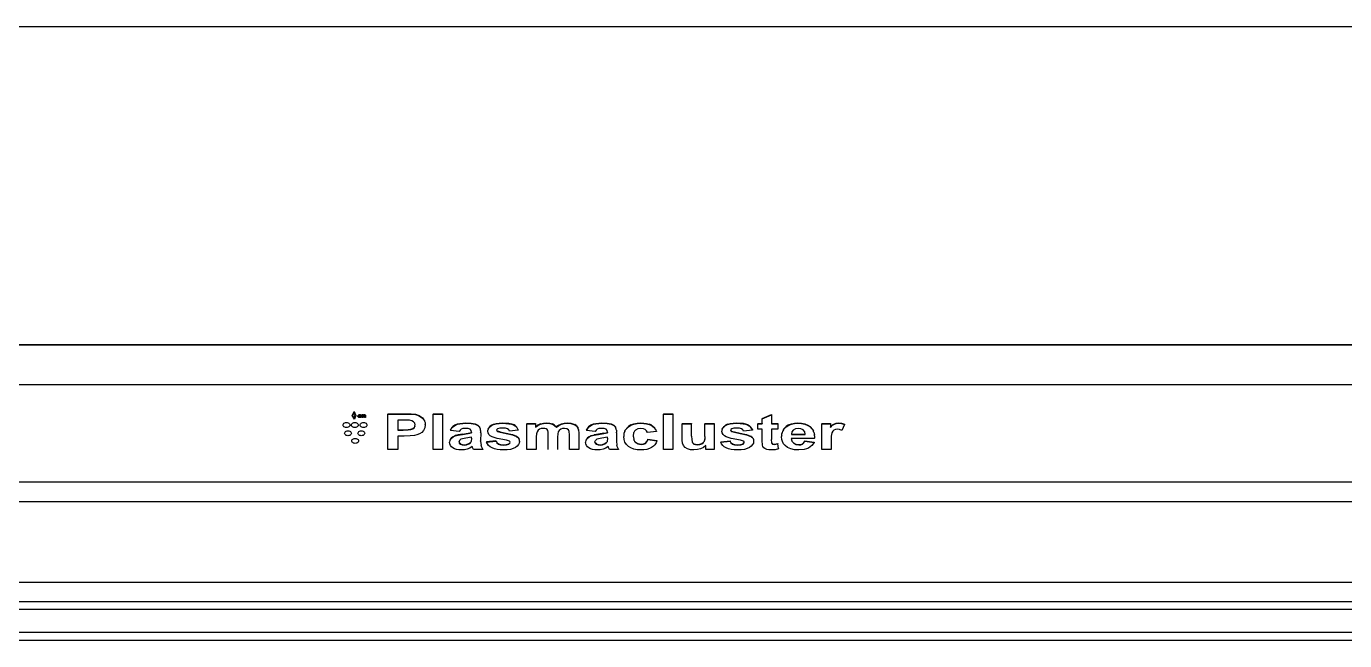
# Model space of a CAD drawing. Header units: inches. Extents: x -86493719 to 430035, y 21644 to 1519532.
# Drawn here: x 57597 to 58218, y 54739 to 55029 of the extents above; entities that cross this region are included whole.
import ezdxf

# ---------------------------------------------------------------- set-up
doc = ezdxf.new("R2010")
doc.units = ezdxf.units.IN
doc.header["$MEASUREMENT"] = 0
doc.layers.add('Edges', color=7, linetype='Continuous')
doc.layers.add('wall', color=8, linetype='Continuous', lineweight=30)

# ---------------------------------------------------------------- blocks, each defined once
blk = doc.blocks.new('1.0HP AIR CONDITION')
at = {"layer": 'Edges'}
for p, q in [((-1478.9, 629.3), (409.01, 629.3)), ((-1478.9, 610.58), (409.01, 610.58)), ((-658.96, 595.96), (-658.14, 597.74)), ((-658.14, 597.74), (-657.37, 595.95)), ((-657.91, 594.27), (-658.14, 597.74)), ((-642.16, 596.76), (-634.73, 596.76)), ((-642.16, 596.76), (-642.16, 596.59)), ((-642.16, 596.59), (-634.73, 596.59)), ((-642.16, 579.96), (-642.16, 596.59)), ((-634.73, 596.76), (-631.25, 596.69)), ((-634.73, 596.59), (-631.25, 596.53)), ((-631.25, 596.69), (-629.23, 596.51)), ((-631.25, 596.53), (-629.23, 596.35)), ((-629.23, 596.51), (-627.42, 595.91)), ((-620.84, 596.76), (-616.44, 596.76)), ((-620.84, 596.76), (-620.84, 596.59)), ((-620.84, 596.59), (-616.44, 596.59)), ((-620.84, 579.96), (-620.84, 596.59)), ((-616.44, 596.76), (-616.44, 596.59)), ((-616.44, 596.59), (-616.44, 579.96)), ((-512.25, 596.76), (-507.86, 596.76)), ((-512.25, 596.76), (-512.25, 596.59)), ((-512.25, 596.59), (-507.86, 596.59)), ((-512.25, 579.96), (-512.25, 596.59)), ((-507.86, 596.76), (-507.86, 596.59)), ((-507.86, 596.59), (-507.86, 579.96)), ((-663.37, 591.43), (-663.33, 591.66)), ((-663.31, 591.13), (-663.37, 591.43)), ((-663.33, 591.66), (-663.31, 591.74)), ((-663.31, 591.74), (-663.15, 592.02)), ((-663.15, 590.85), (-663.31, 591.13)), ((-663.15, 592.02), (-662.9, 592.26)), ((-662.9, 590.61), (-663.15, 590.85)), ((-662.9, 592.26), (-662.56, 592.44)), ((-662.56, 590.43), (-662.9, 590.61)), ((-662.56, 592.44), (-662.18, 592.56)), ((-662.18, 590.31), (-662.56, 590.43)), ((-662.18, 592.56), (-661.76, 592.6)), ((-661.76, 590.27), (-662.18, 590.31)), ((-661.76, 592.6), (-661.35, 592.56)), ((-661.35, 590.31), (-661.76, 590.27)), ((-661.35, 592.56), (-660.96, 592.44)), ((-660.96, 590.43), (-661.35, 590.31)), ((-660.96, 592.44), (-660.63, 592.26)), ((-660.63, 590.61), (-660.96, 590.43)), ((-660.63, 592.26), (-660.37, 592.02)), ((-660.37, 590.85), (-660.63, 590.61)), ((-660.37, 592.02), (-660.21, 591.74)), ((-660.21, 591.13), (-660.37, 590.85)), ((-660.21, 591.74), (-660.2, 591.66)), ((-660.16, 591.43), (-660.21, 591.13)), ((-660.2, 591.66), (-660.16, 591.43)), ((-659.38, 591.43), (-659.34, 591.66)), ((-659.33, 591.13), (-659.38, 591.43)), ((-659.34, 591.66), (-659.33, 591.74)), ((-659.33, 591.74), (-659.17, 592.02)), ((-659.17, 590.85), (-659.33, 591.13)), ((-659.17, 592.02), (-658.91, 592.26)), ((-658.91, 590.61), (-659.17, 590.85)), ((-657.91, 594.27), (-658.96, 595.96)), ((-658.91, 592.26), (-658.58, 592.44)), ((-658.58, 590.43), (-658.91, 590.61)), ((-658.58, 592.44), (-658.19, 592.56)), ((-658.19, 590.31), (-658.58, 590.43)), ((-658.19, 592.56), (-657.78, 592.6)), ((-657.78, 590.27), (-658.19, 590.31)), ((-657.37, 595.95), (-657.91, 594.27)), ((-657.78, 592.6), (-657.36, 592.56)), ((-657.36, 590.31), (-657.78, 590.27)), ((-657.36, 592.56), (-656.98, 592.44)), ((-656.98, 590.43), (-657.36, 590.31)), ((-656.98, 592.44), (-656.65, 592.26)), ((-656.65, 590.61), (-656.98, 590.43)), ((-656.65, 592.26), (-656.39, 592.02)), ((-656.39, 590.85), (-656.65, 590.61)), ((-656.39, 592.02), (-656.23, 591.74)), ((-656.23, 591.13), (-656.39, 590.85)), ((-656.32, 595.67), (-656.29, 595.85)), ((-656.29, 595.46), (-656.32, 595.67)), ((-656.29, 595.85), (-656.21, 596.02)), ((-656.21, 595.28), (-656.29, 595.46)), ((-656.23, 591.74), (-656.22, 591.66)), ((-656.18, 591.43), (-656.23, 591.13)), ((-656.22, 591.66), (-656.18, 591.43)), ((-656.21, 596.02), (-656.08, 596.16)), ((-656.08, 595.13), (-656.21, 595.28)), ((-656.08, 596.16), (-655.9, 596.27)), ((-655.9, 595.03), (-656.08, 595.13)), ((-655.9, 596.27), (-655.7, 596.34)), ((-655.68, 594.97), (-655.9, 595.03)), ((-655.84, 595.83), (-655.87, 595.65)), ((-655.87, 595.65), (-655.84, 595.47)), ((-655.8, 595.9), (-655.84, 595.83)), ((-655.84, 595.47), (-655.8, 595.4)), ((-655.75, 595.96), (-655.8, 595.9)), ((-655.8, 595.4), (-655.75, 595.34)), ((-655.62, 596.04), (-655.75, 595.96)), ((-655.75, 595.34), (-655.62, 595.26)), ((-655.7, 596.34), (-655.46, 596.36)), ((-655.46, 594.95), (-655.68, 594.97)), ((-655.46, 596.07), (-655.62, 596.04)), ((-655.62, 595.26), (-655.46, 595.24)), ((-655.46, 596.36), (-655.28, 596.34)), ((-655.38, 596.06), (-655.46, 596.07)), ((-655.46, 595.24), (-655.38, 595.24)), ((-655.28, 594.96), (-655.46, 594.95)), ((-655.3, 596.04), (-655.38, 596.06)), ((-655.38, 595.24), (-655.3, 595.26)), ((-655.17, 595.96), (-655.3, 596.04)), ((-655.3, 595.26), (-655.17, 595.34)), ((-655.28, 596.34), (-655.12, 596.31)), ((-655.12, 595), (-655.28, 594.96)), ((-655.25, 591.43), (-655.21, 591.66)), ((-655.19, 591.13), (-655.25, 591.43)), ((-655.21, 591.66), (-655.19, 591.74)), ((-655.19, 591.74), (-655.03, 592.02)), ((-655.03, 590.85), (-655.19, 591.13)), ((-655.12, 595.9), (-655.17, 595.96)), ((-655.17, 595.34), (-655.12, 595.4)), ((-655.12, 596.31), (-654.97, 596.25)), ((-655.09, 595.83), (-655.12, 595.9)), ((-655.12, 595.4), (-655.09, 595.47)), ((-654.98, 595.06), (-655.12, 595)), ((-655.06, 595.65), (-655.09, 595.83)), ((-655.09, 595.47), (-655.06, 595.65)), ((-655.03, 592.02), (-654.78, 592.26)), ((-654.78, 590.61), (-655.03, 590.85)), ((-654.85, 595.15), (-654.98, 595.06)), ((-654.97, 596.25), (-654.85, 596.16)), ((-654.85, 596.16), (-654.74, 596.05)), ((-654.74, 595.25), (-654.85, 595.15)), ((-654.78, 592.26), (-654.45, 592.44)), ((-654.45, 590.43), (-654.78, 590.61)), ((-654.74, 596.05), (-654.66, 595.93)), ((-654.67, 595.37), (-654.74, 595.25)), ((-654.62, 595.51), (-654.67, 595.37)), ((-654.66, 595.93), (-654.62, 595.8)), ((-654.62, 595.8), (-654.6, 595.66)), ((-654.6, 595.66), (-654.62, 595.51)), ((-654.45, 592.44), (-654.06, 592.56)), ((-654.06, 590.31), (-654.45, 590.43)), ((-654.26, 594.98), (-654.26, 596.33)), ((-654.26, 596.33), (-653.86, 596.33)), ((-653.82, 594.98), (-654.26, 594.98)), ((-654.06, 592.56), (-653.64, 592.6)), ((-653.64, 590.27), (-654.06, 590.31)), ((-653.86, 596.33), (-653.86, 596.13)), ((-653.86, 596.13), (-653.74, 596.23)), ((-653.79, 595.9), (-653.82, 595.78)), ((-653.82, 595.78), (-653.82, 595.59)), ((-653.82, 595.59), (-653.82, 594.98)), ((-653.74, 595.97), (-653.79, 595.9)), ((-653.74, 596.23), (-653.61, 596.3)), ((-653.67, 596.03), (-653.74, 595.97)), ((-653.57, 596.07), (-653.67, 596.03)), ((-653.64, 592.6), (-653.23, 592.56)), ((-653.23, 590.31), (-653.64, 590.27)), ((-653.61, 596.3), (-653.47, 596.34)), ((-653.46, 596.08), (-653.57, 596.07)), ((-653.47, 596.34), (-653.31, 596.36)), ((-653.38, 596.07), (-653.46, 596.08)), ((-653.31, 596.05), (-653.38, 596.07)), ((-653.31, 596.36), (-653.17, 596.35)), ((-653.26, 596.01), (-653.31, 596.05)), ((-653.22, 595.95), (-653.26, 596.01)), ((-653.23, 592.56), (-652.84, 592.44)), ((-652.84, 590.43), (-653.23, 590.31)), ((-653.2, 595.85), (-653.22, 595.95)), ((-653.19, 595.67), (-653.2, 595.85)), ((-653.19, 594.98), (-653.19, 595.67)), ((-652.75, 594.98), (-653.19, 594.98)), ((-653.17, 596.35), (-653.04, 596.31)), ((-653.04, 596.31), (-652.94, 596.27)), ((-652.94, 596.27), (-652.86, 596.21)), ((-652.86, 596.21), (-652.81, 596.14)), ((-652.84, 592.44), (-652.51, 592.26)), ((-652.51, 590.61), (-652.84, 590.43)), ((-652.81, 596.14), (-652.77, 596.06)), ((-652.77, 596.06), (-652.75, 595.82)), ((-652.75, 595.82), (-652.75, 594.98)), ((-652.51, 592.26), (-652.26, 592.02)), ((-652.26, 590.85), (-652.51, 590.61)), ((-652.26, 592.02), (-652.1, 591.74)), ((-652.1, 591.13), (-652.26, 590.85)), ((-652.1, 591.74), (-652.08, 591.66)), ((-652.04, 591.43), (-652.1, 591.13)), ((-652.08, 591.66), (-652.04, 591.43)), ((-635.3, 593.78), (-637.53, 593.78)), ((-637.53, 593.78), (-637.53, 589.22)), ((-631.97, 593.67), (-635.3, 593.78)), ((-630.94, 593.41), (-631.97, 593.67)), ((-630.11, 592.93), (-630.94, 593.41)), ((-630.52, 589.82), (-629.89, 590.3)), ((-629.55, 592.26), (-630.11, 592.93)), ((-629.68, 590.63), (-629.89, 590.3)), ((-629.89, 590.3), (-629.89, 590.14)), ((-629.68, 590.63), (-629.5, 590.74)), ((-629.39, 591.51), (-629.55, 592.26)), ((-629.52, 590.87), (-629.46, 591.14)), ((-629.52, 590.87), (-629.5, 590.74)), ((-629.46, 591.14), (-629.39, 591.51)), ((-629.23, 596.35), (-627.42, 595.75)), ((-627.42, 595.91), (-625.93, 594.88)), ((-627.42, 595.75), (-625.93, 594.72)), ((-625.93, 594.88), (-625.35, 594.2)), ((-625.93, 594.88), (-625.93, 594.72)), ((-625.93, 594.72), (-625.35, 594.04)), ((-625.35, 594.2), (-625.35, 594.04)), ((-625.35, 594.04), (-624.94, 593.44)), ((-624.94, 593.44), (-624.94, 593.28)), ((-624.94, 593.28), (-624.69, 592.58)), ((-624.6, 591.48), (-624.79, 590.07)), ((-624.69, 592.58), (-624.69, 592.42)), ((-624.69, 592.42), (-624.6, 591.64)), ((-624.61, 591.57), (-624.6, 591.64)), ((-624.61, 591.57), (-624.6, 591.48)), ((-624.6, 591.48), (-624.6, 591.64)), ((-612.64, 589.02), (-611.86, 590.33)), ((-611.86, 590.33), (-611.73, 590.54)), ((-611.86, 590.33), (-611.73, 590.38)), ((-611.09, 591.13), (-611.73, 590.54)), ((-611.73, 590.38), (-611.09, 590.97)), ((-611.73, 590.54), (-611.73, 590.38)), ((-610.33, 591.6), (-611.09, 591.13)), ((-611.09, 590.97), (-610.33, 591.44)), ((-611.09, 591.13), (-611.09, 590.97)), ((-610.33, 591.6), (-609.41, 591.97)), ((-610.33, 591.44), (-609.41, 591.81)), ((-610.33, 591.6), (-610.33, 591.44)), ((-609.41, 591.97), (-608.29, 592.23)), ((-609.41, 591.81), (-608.29, 592.07)), ((-609.41, 591.97), (-609.41, 591.81)), ((-608.29, 592.23), (-605.45, 592.44)), ((-608.29, 592.07), (-605.45, 592.28)), ((-608.29, 592.23), (-608.29, 592.07)), ((-605.45, 592.44), (-602.89, 592.32)), ((-605.45, 592.28), (-602.89, 592.16)), ((-602.89, 592.32), (-601.08, 591.94)), ((-602.89, 592.16), (-601.08, 591.78)), ((-601.08, 591.94), (-601.08, 591.78)), ((-601.08, 591.94), (-599.85, 591.36)), ((-601.08, 591.78), (-599.85, 591.2)), ((-599.85, 591.36), (-599.85, 591.2)), ((-599.85, 591.36), (-599.05, 590.66)), ((-599.85, 591.2), (-599.05, 590.5)), ((-599.05, 590.66), (-599.05, 590.5)), ((-598.93, 590.34), (-599.05, 590.66)), ((-599.05, 590.5), (-598.93, 590.34)), ((-598.61, 589.55), (-598.93, 590.34)), ((-594.12, 590.81), (-594.65, 590.18)), ((-594.65, 590.02), (-594.12, 590.65)), ((-593.37, 591.38), (-594.12, 590.81)), ((-594.12, 590.65), (-593.37, 591.22)), ((-594.12, 590.81), (-594.12, 590.65)), ((-593.37, 591.38), (-592.4, 591.84)), ((-593.37, 591.22), (-592.4, 591.68)), ((-593.37, 591.38), (-593.37, 591.22)), ((-592.4, 591.84), (-591.2, 592.18)), ((-592.4, 591.68), (-591.2, 592.02)), ((-592.4, 591.84), (-592.4, 591.68)), ((-591.2, 592.18), (-589.76, 592.38)), ((-591.2, 592.02), (-589.76, 592.22)), ((-591.2, 592.18), (-591.2, 592.02)), ((-589.76, 592.38), (-588.09, 592.44)), ((-589.76, 592.38), (-589.76, 592.22)), ((-589.76, 592.22), (-588.09, 592.28)), ((-588.09, 592.44), (-585.12, 592.24)), ((-588.09, 592.28), (-585.12, 592.08)), ((-585.12, 592.24), (-583.96, 591.99)), ((-585.12, 592.08), (-583.96, 591.83)), ((-583.96, 591.99), (-583.02, 591.64)), ((-583.96, 591.99), (-583.96, 591.83)), ((-583.96, 591.83), (-583.02, 591.48)), ((-583.02, 591.64), (-583.02, 591.48)), ((-582.26, 591.19), (-583.02, 591.64)), ((-583.02, 591.48), (-582.26, 591.03)), ((-582.26, 591.19), (-582.26, 591.03)), ((-582.26, 591.19), (-581.62, 590.64)), ((-582.26, 591.03), (-581.62, 590.48)), ((-581.62, 590.64), (-581.62, 590.48)), ((-581.45, 590.37), (-581.62, 590.64)), ((-581.62, 590.48), (-581.45, 590.37)), ((-580.74, 589.25), (-581.45, 590.37)), ((-576.66, 592.17), (-572.61, 592.17)), ((-576.66, 592.17), (-576.66, 592.01)), ((-576.66, 592.01), (-572.61, 592.01)), ((-576.66, 579.96), (-576.66, 592.01)), ((-572.61, 592.17), (-572.61, 592.01)), ((-572.61, 592.01), (-572.61, 590.52)), ((-572.61, 590.36), (-571.47, 591.2)), ((-572.61, 590.52), (-572.39, 590.69)), ((-572.61, 590.52), (-572.61, 590.36)), ((-571.47, 591.36), (-572.39, 590.69)), ((-570.23, 591.96), (-571.47, 591.36)), ((-571.47, 591.2), (-570.23, 591.8)), ((-571.47, 591.36), (-571.47, 591.2)), ((-570.23, 591.96), (-568.89, 592.32)), ((-570.23, 591.8), (-568.89, 592.16)), ((-570.23, 591.96), (-570.23, 591.8)), ((-568.89, 592.32), (-567.44, 592.44)), ((-568.89, 592.32), (-568.89, 592.16)), ((-568.89, 592.16), (-567.44, 592.28)), ((-567.44, 592.44), (-565.95, 592.32)), ((-567.44, 592.44), (-567.44, 592.28)), ((-567.44, 592.28), (-565.95, 592.16)), ((-565.95, 592.32), (-564.67, 591.97)), ((-565.95, 592.32), (-565.95, 592.16)), ((-565.95, 592.16), (-564.67, 591.81)), ((-564.67, 591.97), (-564.67, 591.81)), ((-563.6, 591.37), (-564.67, 591.97)), ((-564.67, 591.81), (-563.6, 591.21)), ((-563.6, 591.37), (-563.6, 591.21)), ((-563.6, 591.37), (-562.75, 590.53)), ((-563.6, 591.21), (-562.75, 590.36)), ((-562.75, 590.36), (-561.61, 591.21)), ((-562.75, 590.53), (-562.51, 590.7)), ((-562.75, 590.53), (-562.75, 590.36)), ((-561.61, 591.37), (-562.51, 590.7)), ((-561.61, 591.37), (-560.39, 591.97)), ((-561.61, 591.21), (-560.39, 591.81)), ((-561.61, 591.37), (-561.61, 591.21)), ((-560.39, 591.97), (-559.08, 592.32)), ((-560.39, 591.81), (-559.08, 592.16)), ((-560.39, 591.97), (-560.39, 591.81)), ((-559.08, 592.32), (-557.68, 592.44)), ((-559.08, 592.32), (-559.08, 592.16)), ((-559.08, 592.16), (-557.68, 592.28)), ((-557.68, 592.44), (-555.99, 592.31)), ((-557.68, 592.44), (-557.68, 592.28)), ((-557.68, 592.28), (-555.99, 592.15)), ((-555.99, 592.31), (-554.59, 591.9)), ((-555.99, 592.31), (-555.99, 592.15)), ((-555.99, 592.15), (-554.59, 591.74)), ((-554.59, 591.9), (-554.59, 591.74)), ((-554.59, 591.74), (-553.48, 591.08)), ((-553.48, 591.24), (-554.17, 591.66)), ((-553.48, 591.24), (-553.48, 591.08)), ((-553.48, 591.24), (-552.7, 590.32)), ((-553.48, 591.08), (-552.7, 590.16)), ((-552.7, 590.32), (-552.7, 590.16)), ((-547.65, 590.54), (-548.57, 589.02)), ((-548.57, 589.02), (-547.65, 590.38)), ((-547.01, 591.13), (-547.65, 590.54)), ((-547.65, 590.38), (-547.01, 590.97)), ((-547.65, 590.54), (-547.65, 590.38)), ((-546.25, 591.6), (-547.01, 591.13)), ((-547.01, 590.97), (-546.25, 591.44)), ((-547.01, 591.13), (-547.01, 590.97)), ((-546.25, 591.6), (-545.33, 591.97)), ((-546.25, 591.44), (-545.33, 591.81)), ((-546.25, 591.6), (-546.25, 591.44)), ((-545.33, 591.97), (-544.21, 592.23)), ((-545.33, 591.81), (-544.21, 592.07)), ((-545.33, 591.97), (-545.33, 591.81)), ((-544.21, 592.23), (-541.38, 592.44)), ((-544.21, 592.07), (-541.38, 592.28)), ((-544.21, 592.23), (-544.21, 592.07)), ((-541.38, 592.44), (-538.81, 592.32)), ((-541.38, 592.28), (-538.81, 592.16)), ((-538.81, 592.32), (-537, 591.94)), ((-538.81, 592.16), (-537, 591.78)), ((-537, 591.94), (-537, 591.78)), ((-537, 591.94), (-535.78, 591.36)), ((-537, 591.78), (-535.78, 591.2)), ((-535.78, 591.36), (-535.78, 591.2)), ((-535.78, 591.36), (-534.98, 590.66)), ((-535.78, 591.2), (-534.98, 590.5)), ((-534.98, 590.66), (-534.98, 590.5)), ((-534.88, 590.43), (-534.98, 590.66)), ((-534.98, 590.5), (-534.88, 590.43)), ((-534.54, 589.55), (-534.88, 590.43)), ((-528.86, 590.78), (-529.81, 589.87)), ((-529.81, 589.71), (-528.86, 590.62)), ((-527.67, 591.51), (-528.86, 590.78)), ((-528.86, 590.62), (-527.67, 591.35)), ((-528.86, 590.78), (-528.86, 590.62)), ((-527.67, 591.51), (-526.3, 592.03)), ((-527.67, 591.35), (-526.3, 591.87)), ((-527.67, 591.51), (-527.67, 591.35)), ((-526.3, 592.03), (-524.73, 592.34)), ((-526.3, 591.87), (-524.73, 592.18)), ((-526.3, 592.03), (-526.3, 591.87)), ((-524.73, 592.34), (-522.98, 592.44)), ((-524.73, 592.34), (-524.73, 592.18)), ((-524.73, 592.18), (-522.98, 592.28)), ((-522.98, 592.44), (-521.54, 592.38)), ((-522.98, 592.44), (-522.98, 592.28)), ((-522.98, 592.28), (-521.54, 592.22)), ((-521.54, 592.38), (-520.26, 592.21)), ((-521.54, 592.38), (-521.54, 592.22)), ((-521.54, 592.22), (-520.26, 592.05)), ((-520.26, 592.21), (-519.13, 591.91)), ((-520.26, 592.21), (-520.26, 592.05)), ((-520.26, 592.05), (-519.13, 591.75)), ((-519.13, 591.91), (-519.13, 591.75)), ((-518.16, 591.5), (-519.13, 591.91)), ((-519.13, 591.75), (-518.16, 591.34)), ((-518.16, 591.5), (-518.16, 591.34)), ((-518.16, 591.5), (-517.32, 590.96)), ((-518.16, 591.34), (-517.32, 590.8)), ((-517.32, 590.96), (-517.32, 590.8)), ((-517.32, 590.96), (-516.62, 590.3)), ((-517.32, 590.8), (-516.62, 590.14)), ((-516.62, 590.3), (-516.62, 590.14)), ((-503.45, 592.17), (-499.06, 592.17)), ((-503.45, 592.17), (-503.45, 592.01)), ((-503.45, 592.01), (-499.06, 592.01)), ((-503.45, 584.38), (-503.45, 592.01)), ((-499.06, 592.17), (-499.06, 592.01)), ((-499.06, 586.47), (-499.06, 592.01)), ((-492.75, 592.17), (-488.35, 592.17)), ((-492.75, 592.17), (-492.75, 592.01)), ((-492.75, 592.01), (-488.35, 592.01)), ((-492.75, 586.93), (-492.75, 592.01)), ((-488.35, 592.17), (-488.35, 592.01)), ((-488.35, 592.01), (-488.35, 579.96)), ((-483.81, 590.78), (-484.32, 590.18)), ((-484.32, 590.02), (-483.78, 590.65)), ((-483.81, 590.78), (-483.56, 590.98)), ((-483.81, 590.78), (-483.78, 590.65)), ((-483.78, 590.65), (-483.04, 591.22)), ((-483.56, 590.98), (-483.04, 591.38)), ((-482.07, 591.84), (-483.04, 591.38)), ((-483.04, 591.22), (-482.07, 591.68)), ((-483.04, 591.38), (-483.04, 591.22)), ((-482.07, 591.84), (-480.87, 592.18)), ((-482.07, 591.68), (-480.87, 592.02)), ((-482.07, 591.84), (-482.07, 591.68)), ((-480.87, 592.18), (-479.43, 592.38)), ((-480.87, 592.02), (-479.43, 592.22)), ((-480.87, 592.18), (-480.87, 592.02)), ((-479.43, 592.38), (-477.75, 592.44)), ((-479.43, 592.38), (-479.43, 592.22)), ((-479.43, 592.22), (-477.75, 592.28)), ((-477.75, 592.44), (-474.78, 592.24)), ((-477.75, 592.28), (-474.78, 592.08)), ((-474.78, 592.24), (-473.63, 591.99)), ((-474.78, 592.08), (-473.63, 591.83)), ((-473.63, 591.99), (-472.69, 591.64)), ((-473.63, 591.99), (-473.63, 591.83)), ((-473.63, 591.83), (-472.69, 591.48)), ((-472.69, 591.64), (-472.69, 591.48)), ((-472.69, 591.64), (-471.93, 591.19)), ((-472.69, 591.48), (-471.93, 591.03)), ((-471.93, 591.19), (-471.93, 591.03)), ((-471.47, 590.79), (-471.93, 591.19)), ((-471.93, 591.03), (-471.29, 590.48)), ((-471.47, 590.79), (-471.29, 590.64)), ((-471.29, 590.64), (-471.29, 590.48)), ((-470.41, 589.25), (-471.29, 590.64)), ((-471.29, 590.48), (-470.41, 589.25)), ((-467.81, 592.17), (-465.8, 592.17)), ((-467.81, 592.17), (-467.81, 592.01)), ((-467.81, 592.01), (-465.8, 592.01)), ((-467.81, 589.47), (-467.81, 592.01)), ((-465.8, 594.56), (-461.39, 596.43)), ((-465.8, 594.4), (-461.39, 596.27)), ((-465.8, 594.56), (-465.8, 594.4)), ((-465.8, 592.17), (-465.8, 594.4)), ((-465.8, 592.17), (-465.8, 592.01)), ((-461.39, 596.43), (-461.39, 596.27)), ((-461.39, 596.27), (-461.39, 592.17)), ((-461.39, 592.17), (-458.39, 592.17)), ((-461.39, 592.17), (-461.39, 592.01)), ((-461.39, 592.01), (-458.39, 592.01)), ((-458.39, 592.17), (-458.39, 592.01)), ((-458.39, 592.01), (-458.39, 589.47)), ((-454.46, 590.75), (-455.41, 589.82)), ((-455.41, 589.66), (-454.46, 590.59)), ((-453.33, 591.48), (-454.46, 590.75)), ((-454.46, 590.59), (-453.31, 591.33)), ((-454.46, 590.75), (-454.46, 590.59)), ((-453.33, 591.48), (-452.02, 592.02)), ((-453.33, 591.48), (-453.31, 591.33)), ((-453.31, 591.33), (-452.02, 591.86)), ((-452.02, 592.02), (-450.58, 592.34)), ((-452.02, 591.86), (-450.58, 592.18)), ((-452.02, 592.02), (-452.02, 591.86)), ((-450.58, 592.34), (-449.01, 592.44)), ((-450.58, 592.34), (-450.58, 592.18)), ((-450.58, 592.18), (-449.01, 592.28)), ((-449.01, 592.44), (-447.25, 592.33)), ((-449.01, 592.44), (-449.01, 592.28)), ((-449.01, 592.28), (-447.25, 592.17)), ((-447.25, 592.33), (-445.69, 592)), ((-447.25, 592.33), (-447.25, 592.17)), ((-447.25, 592.17), (-445.69, 591.84)), ((-445.69, 592), (-445.69, 591.84)), ((-445.69, 592), (-444.33, 591.44)), ((-445.69, 591.84), (-444.33, 591.28)), ((-444.33, 591.44), (-444.33, 591.28)), ((-444.33, 591.44), (-443.16, 590.67)), ((-444.33, 591.28), (-443.16, 590.51)), ((-443.16, 590.67), (-443.16, 590.51)), ((-442.23, 589.66), (-443.16, 590.67)), ((-443.16, 590.51), (-442.23, 589.5)), ((-437.72, 592.17), (-433.64, 592.17)), ((-437.72, 592.17), (-437.72, 592.01)), ((-437.72, 592.01), (-433.64, 592.01)), ((-437.72, 579.96), (-437.72, 592.01)), ((-433.64, 592.17), (-433.64, 592.01)), ((-433.64, 592.01), (-433.54, 590.56)), ((-433.64, 590.3), (-432.65, 591.3)), ((-433.64, 590.46), (-433.54, 590.56)), ((-433.64, 590.46), (-433.64, 590.3)), ((-432.65, 591.46), (-433.54, 590.56)), ((-432.65, 591.46), (-431.76, 592.06)), ((-432.65, 591.3), (-431.76, 591.9)), ((-432.65, 591.46), (-432.65, 591.3)), ((-431.76, 592.06), (-430.86, 592.35)), ((-431.76, 591.9), (-430.86, 592.19)), ((-431.76, 592.06), (-431.76, 591.9)), ((-430.86, 592.35), (-429.86, 592.44)), ((-430.86, 592.35), (-430.86, 592.19)), ((-430.86, 592.19), (-429.86, 592.28)), ((-429.86, 592.44), (-428.38, 592.29)), ((-429.86, 592.44), (-429.86, 592.28)), ((-429.86, 592.28), (-428.38, 592.13)), ((-428.38, 592.29), (-426.97, 591.84)), ((-428.38, 592.29), (-428.38, 592.13)), ((-428.38, 592.13), (-426.97, 591.68)), ((-426.97, 591.68), (-428.33, 588.9)), ((-426.97, 591.84), (-426.97, 591.68)), ((-662.61, 587.57), (-662.56, 587.87)), ((-662.56, 587.27), (-662.61, 587.57)), ((-662.56, 587.87), (-662.4, 588.15)), ((-662.4, 586.99), (-662.56, 587.27)), ((-662.4, 588.15), (-662.15, 588.39)), ((-662.15, 586.74), (-662.4, 586.99)), ((-662.15, 588.39), (-661.81, 588.57)), ((-661.81, 586.56), (-662.15, 586.74)), ((-661.81, 588.57), (-661.43, 588.69)), ((-661.43, 586.44), (-661.81, 586.56)), ((-661.43, 588.69), (-661.01, 588.73)), ((-661.01, 586.4), (-661.43, 586.44)), ((-661.01, 588.73), (-660.6, 588.69)), ((-660.6, 586.44), (-661.01, 586.4)), ((-660.6, 588.69), (-660.21, 588.57)), ((-660.21, 586.56), (-660.6, 586.44)), ((-660.21, 588.57), (-659.88, 588.39)), ((-659.88, 586.74), (-660.21, 586.56)), ((-659.88, 588.39), (-659.62, 588.15)), ((-659.62, 586.99), (-659.88, 586.74)), ((-659.62, 588.15), (-659.46, 587.87)), ((-659.46, 587.27), (-659.62, 586.99)), ((-659.46, 587.87), (-659.41, 587.57)), ((-659.41, 587.57), (-659.46, 587.27)), ((-659.21, 583.96), (-659.16, 584.26)), ((-659.16, 584.26), (-659, 584.54)), ((-659, 584.54), (-658.74, 584.78)), ((-658.74, 584.78), (-658.41, 584.97)), ((-658.41, 584.97), (-658.02, 585.08)), ((-658.02, 585.08), (-657.61, 585.12)), ((-657.61, 585.12), (-657.2, 585.08)), ((-657.2, 585.08), (-656.81, 584.97)), ((-656.81, 584.97), (-656.48, 584.78)), ((-656.48, 584.78), (-656.22, 584.54)), ((-656.32, 587.57), (-656.27, 587.87)), ((-656.27, 587.27), (-656.32, 587.57)), ((-656.27, 587.87), (-656.11, 588.15)), ((-656.11, 586.99), (-656.27, 587.27)), ((-656.22, 584.54), (-656.06, 584.26)), ((-656.11, 588.15), (-655.85, 588.39)), ((-655.85, 586.74), (-656.11, 586.99)), ((-656.06, 584.26), (-656.01, 583.96)), ((-655.85, 588.39), (-655.52, 588.57)), ((-655.52, 586.56), (-655.85, 586.74)), ((-655.52, 588.57), (-655.14, 588.69)), ((-655.14, 586.44), (-655.52, 586.56)), ((-655.14, 588.69), (-654.72, 588.73)), ((-654.72, 586.4), (-655.14, 586.44)), ((-654.72, 588.73), (-654.31, 588.69)), ((-654.31, 586.44), (-654.72, 586.4)), ((-654.31, 588.69), (-653.92, 588.57)), ((-653.92, 586.56), (-654.31, 586.44)), ((-653.92, 588.57), (-653.59, 588.39)), ((-653.59, 586.74), (-653.92, 586.56)), ((-653.59, 588.39), (-653.33, 588.15)), ((-653.33, 586.99), (-653.59, 586.74)), ((-653.33, 588.15), (-653.17, 587.87)), ((-653.17, 587.27), (-653.33, 586.99)), ((-653.17, 587.87), (-653.12, 587.57)), ((-653.12, 587.57), (-653.17, 587.27)), ((-637.53, 589.22), (-635, 589.22)), ((-637.53, 589.22), (-637.53, 589.06)), ((-637.53, 589.06), (-635, 589.06)), ((-634.51, 586.23), (-637.53, 586.23)), ((-637.53, 586.23), (-637.53, 579.96)), ((-635, 589.22), (-632.72, 589.29)), ((-635, 589.06), (-632.72, 589.13)), ((-631.74, 586.29), (-634.51, 586.23)), ((-632.72, 589.29), (-631.34, 589.48)), ((-632.72, 589.13), (-631.34, 589.32)), ((-632.72, 589.29), (-632.72, 589.13)), ((-629.71, 586.47), (-631.74, 586.29)), ((-631.34, 589.48), (-630.52, 589.82)), ((-631.34, 589.32), (-630.52, 589.66)), ((-631.34, 589.48), (-631.34, 589.32)), ((-630.52, 589.66), (-629.89, 590.14)), ((-630.52, 589.82), (-630.52, 589.66)), ((-628.51, 586.77), (-629.71, 586.47)), ((-627.32, 587.26), (-628.51, 586.77)), ((-626.24, 587.97), (-627.32, 587.26)), ((-625.37, 588.9), (-626.24, 587.97)), ((-624.79, 590.07), (-625.37, 588.9)), ((-612.93, 584.38), (-613.1, 583.41)), ((-612.52, 585.07), (-612.93, 584.38)), ((-612.64, 589.02), (-612.64, 588.86)), ((-608.66, 588.33), (-612.64, 588.86)), ((-612.52, 585.07), (-612.43, 585.23)), ((-612.52, 585.07), (-612.43, 585.07)), ((-611.62, 585.94), (-612.43, 585.23)), ((-612.43, 585.07), (-611.62, 585.78)), ((-612.43, 585.23), (-612.43, 585.07)), ((-611.62, 585.94), (-610.54, 586.46)), ((-611.62, 585.78), (-610.54, 586.3)), ((-611.62, 585.94), (-611.62, 585.78)), ((-609.06, 586.86), (-610.54, 586.46)), ((-610.54, 586.3), (-609.06, 586.7)), ((-610.54, 586.46), (-610.54, 586.3)), ((-607.05, 587.2), (-609.06, 586.86)), ((-609.06, 586.7), (-607.05, 587.04)), ((-609.06, 586.86), (-609.06, 586.7)), ((-608.49, 584.2), (-608.68, 583.65)), ((-608.19, 589.05), (-608.66, 588.33)), ((-607.85, 584.7), (-608.49, 584.2)), ((-607.6, 589.51), (-608.19, 589.05)), ((-606.97, 584.98), (-607.85, 584.7)), ((-606.81, 589.76), (-607.6, 589.51)), ((-607.05, 587.2), (-604.44, 587.61)), ((-607.05, 587.04), (-604.44, 587.45)), ((-605.45, 585.26), (-606.97, 584.98)), ((-605.77, 589.84), (-606.81, 589.76)), ((-604.31, 589.75), (-605.77, 589.84)), ((-602.78, 585.75), (-605.45, 585.26)), ((-604.44, 587.61), (-602.78, 587.98)), ((-604.44, 587.45), (-602.78, 587.82)), ((-603.41, 589.45), (-604.31, 589.75)), ((-602.94, 588.93), (-603.41, 589.45)), ((-602.78, 585.27), (-602.95, 583.72)), ((-602.78, 588.14), (-602.94, 588.93)), ((-602.78, 587.98), (-602.78, 588.14)), ((-602.78, 587.98), (-602.78, 587.82)), ((-602.78, 585.27), (-602.78, 585.75)), ((-598.61, 589.39), (-598.61, 589.55)), ((-598.55, 588.85), (-598.61, 589.39)), ((-598.55, 588.85), (-598.49, 588.06)), ((-598.47, 587.78), (-598.51, 583.92)), ((-598.47, 587.78), (-598.49, 588.06)), ((-591.28, 584.05), (-595.68, 583.56)), ((-595.07, 588.74), (-595.05, 588.91)), ((-595.07, 588.58), (-595.07, 588.74)), ((-594.95, 587.76), (-595.07, 588.58)), ((-595.05, 588.91), (-594.97, 589.34)), ((-594.97, 589.5), (-594.65, 590.02)), ((-594.97, 589.5), (-594.97, 589.34)), ((-594.58, 587.04), (-594.95, 587.76)), ((-594.65, 590.18), (-594.65, 590.02)), ((-593.97, 586.41), (-594.58, 587.04)), ((-593.1, 585.87), (-593.97, 586.41)), ((-590.71, 585.13), (-593.1, 585.87)), ((-591.28, 584.05), (-591.28, 583.89)), ((-591.07, 583.66), (-591.28, 584.05)), ((-590.97, 589.07), (-590.99, 588.99)), ((-590.99, 588.99), (-590.91, 588.92)), ((-590.87, 589.35), (-590.97, 589.07)), ((-590.91, 588.92), (-590.97, 589.07)), ((-590.91, 588.92), (-590.88, 588.84)), ((-590.88, 588.84), (-590.88, 588.68)), ((-590.56, 588.57), (-590.88, 588.84)), ((-590.88, 588.68), (-590.56, 588.41)), ((-590.49, 589.64), (-590.87, 589.35)), ((-586.37, 584.32), (-590.71, 585.13)), ((-590.56, 588.57), (-590.56, 588.41)), ((-589.23, 588.19), (-590.56, 588.57)), ((-590.56, 588.41), (-589.23, 588.03)), ((-589.5, 589.9), (-590.49, 589.64)), ((-588.01, 589.99), (-589.5, 589.9)), ((-589.23, 588.19), (-586.45, 587.68)), ((-589.23, 588.03), (-586.45, 587.52)), ((-586.79, 589.9), (-588.01, 589.99)), ((-585.89, 589.62), (-586.79, 589.9)), ((-586.45, 587.68), (-583.47, 587.03)), ((-586.45, 587.52), (-583.47, 586.87)), ((-584.9, 583.9), (-586.37, 584.32)), ((-585.27, 589.16), (-585.89, 589.62)), ((-584.88, 588.54), (-585.27, 589.16)), ((-580.74, 589.09), (-584.88, 588.54)), ((-583.47, 587.03), (-581.55, 586.26)), ((-583.47, 586.87), (-581.55, 586.1)), ((-581.55, 586.26), (-580.95, 585.79)), ((-581.55, 586.26), (-581.55, 586.1)), ((-581.55, 586.1), (-580.95, 585.63)), ((-580.95, 585.79), (-580.95, 585.63)), ((-580.77, 585.55), (-580.95, 585.63)), ((-580.77, 585.55), (-580.52, 585.24)), ((-580.74, 589.25), (-580.74, 589.09)), ((-580.52, 585.24), (-580.52, 585.08)), ((-580.44, 585.05), (-580.52, 585.08)), ((-580.26, 584.61), (-580.44, 585.05)), ((-580.26, 584.61), (-580.26, 584.44)), ((-580.22, 584.23), (-580.26, 584.44)), ((-580.18, 583.89), (-580.22, 584.23)), ((-572.18, 587.3), (-572.27, 585.81)), ((-572.27, 585.81), (-572.27, 579.96)), ((-571.91, 588.3), (-572.18, 587.3)), ((-571.45, 588.96), (-571.91, 588.3)), ((-570.75, 589.45), (-571.45, 588.96)), ((-569.89, 589.74), (-570.75, 589.45)), ((-568.92, 589.84), (-569.89, 589.74)), ((-568.17, 589.78), (-568.92, 589.84)), ((-567.58, 589.59), (-568.17, 589.78)), ((-567.16, 589.28), (-567.58, 589.59)), ((-566.86, 588.83), (-567.16, 589.28)), ((-566.68, 588.01), (-566.86, 588.83)), ((-566.62, 586.56), (-566.68, 588.01)), ((-566.62, 579.96), (-566.62, 586.56)), ((-562.14, 587.22), (-562.23, 585.75)), ((-562.23, 585.75), (-562.23, 579.96)), ((-561.87, 588.24), (-562.14, 587.22)), ((-561.4, 588.93), (-561.87, 588.24)), ((-560.7, 589.43), (-561.4, 588.93)), ((-559.86, 589.74), (-560.7, 589.43)), ((-558.96, 589.84), (-559.86, 589.74)), ((-557.86, 589.67), (-558.96, 589.84)), ((-557.09, 589.16), (-557.86, 589.67)), ((-556.75, 588.32), (-557.09, 589.16)), ((-556.63, 586.85), (-556.75, 588.32)), ((-556.63, 579.96), (-556.63, 586.85)), ((-552.36, 589.31), (-552.7, 590.16)), ((-552.36, 589.31), (-552.36, 589.15)), ((-552.33, 588.98), (-552.36, 589.15)), ((-552.33, 588.98), (-552.24, 587.82)), ((-552.24, 587.82), (-552.24, 579.96)), ((-548.85, 584.38), (-549.02, 583.41)), ((-548.48, 585.01), (-548.85, 584.38)), ((-548.57, 589.02), (-548.57, 588.86)), ((-544.58, 588.33), (-548.57, 588.86)), ((-548.48, 585.01), (-548.35, 585.07)), ((-547.54, 585.94), (-548.35, 585.23)), ((-548.35, 585.07), (-547.54, 585.78)), ((-548.35, 585.23), (-548.35, 585.07)), ((-547.54, 585.94), (-546.47, 586.46)), ((-547.54, 585.78), (-546.47, 586.3)), ((-547.54, 585.94), (-547.54, 585.78)), ((-546.47, 586.46), (-544.99, 586.86)), ((-546.47, 586.3), (-544.99, 586.7)), ((-546.47, 586.46), (-546.47, 586.3)), ((-542.97, 587.2), (-544.99, 586.86)), ((-544.99, 586.7), (-542.97, 587.04)), ((-544.99, 586.86), (-544.99, 586.7)), ((-544.63, 583.58), (-544.41, 584.2)), ((-544.11, 589.05), (-544.58, 588.33)), ((-543.77, 584.7), (-544.41, 584.2)), ((-543.52, 589.51), (-544.11, 589.05)), ((-542.89, 584.98), (-543.77, 584.7)), ((-542.73, 589.76), (-543.52, 589.51)), ((-540.37, 587.61), (-542.97, 587.2)), ((-542.97, 587.04), (-540.37, 587.45)), ((-541.38, 585.26), (-542.89, 584.98)), ((-541.69, 589.84), (-542.73, 589.76)), ((-540.23, 589.75), (-541.69, 589.84)), ((-538.7, 585.75), (-541.38, 585.26)), ((-540.37, 587.61), (-538.7, 587.98)), ((-540.37, 587.45), (-538.7, 587.82)), ((-539.33, 589.45), (-540.23, 589.75)), ((-538.86, 588.93), (-539.33, 589.45)), ((-538.7, 585.27), (-538.88, 583.72)), ((-538.7, 588.14), (-538.86, 588.93)), ((-538.7, 587.98), (-538.7, 588.14)), ((-538.7, 587.98), (-538.7, 587.82)), ((-538.7, 585.27), (-538.7, 585.75)), ((-534.54, 589.39), (-534.54, 589.55)), ((-534.49, 589.03), (-534.54, 589.39)), ((-534.49, 589.03), (-534.41, 588.02)), ((-534.39, 587.76), (-534.43, 584.06)), ((-534.43, 584.06), (-534.23, 581.74)), ((-534.39, 587.76), (-534.41, 588.02)), ((-530.92, 587.31), (-531.03, 586.13)), ((-531.03, 586.13), (-531.03, 585.97)), ((-530.89, 584.58), (-531.03, 585.97)), ((-530.92, 587.31), (-530.89, 587.38)), ((-530.89, 587.52), (-530.82, 587.77)), ((-530.89, 587.52), (-530.89, 587.38)), ((-530.49, 583.34), (-530.89, 584.58)), ((-530.56, 588.55), (-530.82, 587.77)), ((-530.56, 588.55), (-530.49, 588.63)), ((-530.49, 588.77), (-530.39, 588.93)), ((-530.49, 588.77), (-530.49, 588.63)), ((-530.39, 588.93), (-530.3, 589.09)), ((-530.3, 589.09), (-529.81, 589.71)), ((-529.81, 589.87), (-529.81, 589.71)), ((-526.51, 586.2), (-526.27, 587.85)), ((-526.45, 585.89), (-526.51, 586.2)), ((-526.45, 585.89), (-526.26, 584.53)), ((-525.96, 588.47), (-526.27, 587.85)), ((-526.26, 584.39), (-526.26, 584.53)), ((-526.1, 584.18), (-526.26, 584.53)), ((-526.26, 584.39), (-526.1, 584.18)), ((-526.1, 584.18), (-525.95, 583.85)), ((-525.53, 588.95), (-525.96, 588.47)), ((-524.39, 589.57), (-525.53, 588.95)), ((-522.92, 589.77), (-524.39, 589.57)), ((-521.8, 589.66), (-522.92, 589.77)), ((-520.91, 589.3), (-521.8, 589.66)), ((-520.27, 588.71), (-520.91, 589.3)), ((-519.91, 587.88), (-520.27, 588.71)), ((-519.8, 584.44), (-520.13, 583.66)), ((-515.58, 588.45), (-519.91, 587.88)), ((-519.8, 584.44), (-519.68, 584.58)), ((-519.7, 584.68), (-519.68, 584.74)), ((-519.68, 584.58), (-519.7, 584.68)), ((-519.68, 584.74), (-519.68, 584.58)), ((-519.68, 584.74), (-515.37, 584.2)), ((-519.68, 584.58), (-515.37, 584.04)), ((-516.04, 589.52), (-516.62, 590.14)), ((-516.04, 589.52), (-516.04, 589.36)), ((-515.82, 589.08), (-516.04, 589.36)), ((-515.69, 588.81), (-515.82, 589.08)), ((-515.37, 584.04), (-515.78, 583.03)), ((-515.58, 588.6), (-515.69, 588.81)), ((-515.58, 588.6), (-515.58, 588.45)), ((-515.37, 584.2), (-515.37, 584.04)), ((-503.31, 582.87), (-503.45, 584.38)), ((-499.05, 586.16), (-499.06, 586.47)), ((-499.05, 586.16), (-499, 584.58)), ((-499, 584.58), (-498.82, 583.52)), ((-492.9, 584.65), (-493.07, 583.84)), ((-492.9, 584.65), (-492.85, 584.88)), ((-492.9, 584.65), (-492.83, 584.82)), ((-492.85, 584.88), (-492.83, 584.98)), ((-492.83, 584.82), (-492.85, 584.88)), ((-492.78, 586.1), (-492.83, 584.98)), ((-492.78, 586.1), (-492.75, 586.93)), ((-485.35, 583.56), (-480.94, 584.05)), ((-484.74, 588.71), (-484.72, 588.91)), ((-484.74, 588.71), (-484.74, 588.58)), ((-484.62, 587.76), (-484.74, 588.58)), ((-484.72, 588.91), (-484.68, 589.16)), ((-484.68, 589.16), (-484.64, 589.34)), ((-484.64, 589.5), (-484.32, 590.02)), ((-484.64, 589.5), (-484.64, 589.34)), ((-484.25, 587.04), (-484.62, 587.76)), ((-484.32, 590.18), (-484.32, 590.02)), ((-483.63, 586.41), (-484.25, 587.04)), ((-482.77, 585.87), (-483.63, 586.41)), ((-480.38, 585.13), (-482.77, 585.87)), ((-480.94, 584.05), (-480.94, 583.89)), ((-480.63, 589.07), (-480.66, 588.99)), ((-480.66, 588.99), (-480.58, 588.92)), ((-480.54, 589.35), (-480.63, 589.07)), ((-480.58, 588.92), (-480.63, 589.07)), ((-480.55, 588.84), (-480.58, 588.92)), ((-480.55, 588.84), (-480.55, 588.68)), ((-480.22, 588.57), (-480.55, 588.84)), ((-480.55, 588.68), (-480.22, 588.41)), ((-480.16, 589.64), (-480.54, 589.35)), ((-476.03, 584.32), (-480.38, 585.13)), ((-480.22, 588.57), (-480.22, 588.41)), ((-480.22, 588.57), (-478.9, 588.19)), ((-480.22, 588.41), (-478.9, 588.03)), ((-479.17, 589.9), (-480.16, 589.64)), ((-477.68, 589.99), (-479.17, 589.9)), ((-478.9, 588.19), (-476.12, 587.68)), ((-478.9, 588.03), (-476.12, 587.52)), ((-476.46, 589.9), (-477.68, 589.99)), ((-475.56, 589.62), (-476.46, 589.9)), ((-476.12, 587.68), (-473.14, 587.03)), ((-476.12, 587.52), (-473.14, 586.87)), ((-474.57, 583.9), (-476.03, 584.32)), ((-474.93, 589.16), (-475.56, 589.62)), ((-474.55, 588.54), (-474.93, 589.16)), ((-470.41, 589.09), (-474.55, 588.54)), ((-473.14, 587.03), (-471.23, 586.26)), ((-473.14, 586.87), (-471.22, 586.1)), ((-471.23, 586.26), (-471.22, 586.1)), ((-471.23, 586.26), (-471.06, 586.13)), ((-471.22, 586.1), (-470.62, 585.63)), ((-471.06, 586.13), (-470.86, 585.98)), ((-470.86, 585.98), (-470.61, 585.78)), ((-470.61, 585.78), (-470.62, 585.63)), ((-470.43, 585.55), (-470.62, 585.63)), ((-470.19, 585.24), (-470.43, 585.55)), ((-470.41, 589.25), (-470.41, 589.09)), ((-470.11, 585.05), (-470.19, 585.24)), ((-470.19, 585.24), (-470.19, 585.08)), ((-470.19, 585.08), (-470.11, 585.05)), ((-470.11, 585.05), (-469.93, 584.61)), ((-469.93, 584.61), (-469.84, 583.89)), ((-465.8, 589.47), (-467.81, 589.47)), ((-465.8, 584.21), (-465.8, 589.47)), ((-465.66, 581.97), (-465.8, 584.21)), ((-458.39, 589.47), (-461.39, 589.47)), ((-461.39, 589.47), (-461.39, 584.77)), ((-461.38, 584.7), (-461.39, 584.77)), ((-461.39, 584.77), (-461.39, 584.61)), ((-461.38, 584.7), (-461.39, 584.61)), ((-461.39, 584.61), (-461.38, 584.55)), ((-461.3, 583.05), (-461.38, 584.55)), ((-456.59, 586.32), (-456.62, 586.05)), ((-456.62, 585.89), (-456.62, 586.05)), ((-456.52, 584.69), (-456.62, 585.89)), ((-456.59, 586.32), (-456.48, 587.31)), ((-456.21, 583.6), (-456.52, 584.69)), ((-456.49, 587.38), (-456.48, 587.47)), ((-456.48, 587.31), (-456.49, 587.38)), ((-456.08, 588.73), (-456.48, 587.47)), ((-456.48, 587.47), (-456.48, 587.31)), ((-455.76, 589.24), (-456.08, 588.73)), ((-455.76, 589.24), (-455.41, 589.66)), ((-455.41, 589.82), (-455.41, 589.66)), ((-441.11, 585.07), (-452.08, 585.07)), ((-452.08, 585.07), (-451.83, 583.96)), ((-452.01, 587.18), (-452.04, 587.02)), ((-452.04, 587.02), (-445.47, 587.02)), ((-451.82, 588.19), (-452.01, 587.18)), ((-452.01, 587.18), (-445.51, 587.18)), ((-451.12, 589.08), (-451.82, 588.19)), ((-450.05, 589.65), (-451.12, 589.08)), ((-448.74, 589.84), (-450.05, 589.65)), ((-447.5, 589.66), (-448.74, 589.84)), ((-446.46, 589.12), (-447.5, 589.66)), ((-445.74, 588.24), (-446.46, 589.12)), ((-445.51, 587.18), (-445.74, 588.24)), ((-445.47, 587.02), (-445.51, 587.18)), ((-442.23, 589.66), (-442.23, 589.5)), ((-442.03, 589.28), (-442.23, 589.5)), ((-442.03, 589.28), (-441.68, 588.62)), ((-441.57, 588.38), (-441.68, 588.62)), ((-441.58, 588.26), (-441.57, 588.38)), ((-441.51, 588.14), (-441.58, 588.26)), ((-441.51, 588.14), (-441.21, 586.94)), ((-441.21, 586.78), (-441.21, 586.94)), ((-441.18, 586.41), (-441.21, 586.78)), ((-441.18, 586.41), (-441.11, 585.23)), ((-441.11, 585.07), (-441.11, 585.23)), ((-433.24, 586.23), (-433.33, 583.68)), ((-432.96, 587.72), (-433.24, 586.23)), ((-432.52, 588.54), (-432.96, 587.72)), ((-431.95, 589.05), (-432.52, 588.54)), ((-431.24, 589.33), (-431.95, 589.05)), ((-430.39, 589.42), (-431.24, 589.33)), ((-429.4, 589.29), (-430.39, 589.42)), ((-428.33, 588.9), (-429.4, 589.29)), ((-659.16, 583.66), (-659.21, 583.96)), ((-659, 583.38), (-659.16, 583.66)), ((-658.74, 583.14), (-659, 583.38)), ((-658.41, 582.95), (-658.74, 583.14)), ((-658.02, 582.84), (-658.41, 582.95)), ((-657.61, 582.8), (-658.02, 582.84)), ((-657.2, 582.84), (-657.61, 582.8)), ((-656.81, 582.95), (-657.2, 582.84)), ((-656.48, 583.14), (-656.81, 582.95)), ((-656.22, 583.38), (-656.48, 583.14)), ((-656.06, 583.66), (-656.22, 583.38)), ((-656.01, 583.96), (-656.06, 583.66)), ((-637.53, 579.96), (-642.16, 579.96)), ((-616.44, 579.96), (-620.84, 579.96)), ((-613.1, 583.31), (-613.1, 583.41)), ((-613.01, 582.51), (-613.1, 583.31)), ((-612.73, 581.84), (-613.01, 582.51)), ((-612.27, 581.24), (-612.73, 581.84)), ((-611.62, 580.7), (-612.27, 581.24)), ((-610.81, 580.25), (-611.62, 580.7)), ((-609.87, 579.94), (-610.81, 580.25)), ((-608.79, 579.75), (-609.87, 579.94)), ((-607.58, 579.69), (-608.79, 579.75)), ((-608.68, 583.65), (-608.71, 583.58)), ((-608.71, 583.58), (-608.64, 583.52)), ((-608.64, 583.52), (-608.68, 583.65)), ((-608.64, 583.52), (-608.53, 583.12)), ((-608.02, 582.58), (-608.53, 583.12)), ((-608.53, 583.12), (-608.53, 582.95)), ((-608.53, 582.95), (-608.02, 582.42)), ((-608.02, 582.58), (-607.24, 582.22)), ((-608.02, 582.58), (-608.02, 582.42)), ((-608.02, 582.42), (-607.24, 582.06)), ((-606.17, 579.79), (-607.58, 579.69)), ((-607.24, 582.22), (-606.27, 582.09)), ((-607.24, 582.22), (-607.24, 582.06)), ((-607.24, 582.06), (-606.27, 581.93)), ((-606.27, 582.09), (-605.11, 582.24)), ((-606.27, 582.09), (-606.27, 581.93)), ((-606.27, 581.93), (-605.11, 582.08)), ((-604.84, 580.08), (-606.17, 579.79)), ((-605.11, 582.24), (-604, 582.66)), ((-605.11, 582.08), (-604, 582.5)), ((-605.11, 582.24), (-605.11, 582.08)), ((-603.6, 580.58), (-604.84, 580.08)), ((-604, 582.66), (-603.34, 583.14)), ((-604, 582.5), (-603.34, 582.98)), ((-604, 582.66), (-604, 582.5)), ((-602.44, 581.28), (-603.6, 580.58)), ((-603.06, 583.56), (-603.34, 583.14)), ((-603.34, 583.14), (-603.34, 582.98)), ((-603.06, 583.56), (-602.95, 583.72)), ((-603.06, 583.56), (-602.95, 583.56)), ((-602.95, 583.56), (-602.95, 583.72)), ((-602.28, 580.9), (-602.44, 581.28)), ((-601.86, 579.96), (-602.28, 580.9)), ((-597.51, 579.96), (-601.86, 579.96)), ((-598.49, 583.83), (-598.51, 583.92)), ((-598.49, 583.83), (-598.3, 581.74)), ((-598.3, 581.58), (-598.3, 581.74)), ((-597.51, 580.12), (-598.3, 581.58)), ((-597.51, 580.12), (-597.51, 579.96)), ((-595.68, 583.4), (-591.28, 583.89)), ((-595.68, 583.56), (-595.68, 583.4)), ((-595.29, 582.59), (-595.68, 583.4)), ((-594.73, 581.86), (-595.29, 582.59)), ((-594, 581.23), (-594.73, 581.86)), ((-593.1, 580.69), (-594, 581.23)), ((-592.02, 580.25), (-593.1, 580.69)), ((-590.77, 579.94), (-592.02, 580.25)), ((-591.28, 583.89), (-591.07, 583.66)), ((-591.07, 583.66), (-590.85, 583.23)), ((-590.85, 583.23), (-590.13, 582.63)), ((-590.85, 583.23), (-590.85, 583.07)), ((-590.85, 583.07), (-590.13, 582.47)), ((-589.33, 579.75), (-590.77, 579.94)), ((-590.13, 582.63), (-589.1, 582.27)), ((-590.13, 582.63), (-590.13, 582.47)), ((-590.13, 582.47), (-589.1, 582.11)), ((-587.73, 579.69), (-589.33, 579.75)), ((-589.1, 582.27), (-587.73, 582.15)), ((-589.1, 582.27), (-589.1, 582.11)), ((-589.1, 582.11), (-587.73, 581.99)), ((-587.73, 582.15), (-586.23, 582.26)), ((-587.73, 582.15), (-587.73, 581.99)), ((-587.73, 581.99), (-586.23, 582.1)), ((-585.97, 579.76), (-587.73, 579.69)), ((-586.23, 582.26), (-585.16, 582.6)), ((-586.23, 582.1), (-585.16, 582.44)), ((-586.23, 582.26), (-586.23, 582.1)), ((-584.45, 579.98), (-585.97, 579.76)), ((-585.16, 582.6), (-584.73, 582.98)), ((-585.16, 582.44), (-584.73, 582.82)), ((-585.16, 582.6), (-585.16, 582.44)), ((-584.66, 583.63), (-584.9, 583.9)), ((-584.73, 582.98), (-584.58, 583.3)), ((-584.73, 582.98), (-584.73, 582.82)), ((-584.58, 583.3), (-584.66, 583.63)), ((-583.15, 580.36), (-584.45, 579.98)), ((-582.08, 580.88), (-583.15, 580.36)), ((-581.25, 581.5), (-582.08, 580.88)), ((-580.65, 582.19), (-581.25, 581.5)), ((-580.3, 582.93), (-580.65, 582.19)), ((-580.18, 583.75), (-580.3, 582.93)), ((-580.19, 583.82), (-580.18, 583.89)), ((-580.19, 583.82), (-580.18, 583.75)), ((-580.18, 583.75), (-580.18, 583.89)), ((-572.27, 579.96), (-576.66, 579.96)), ((-552.24, 579.96), (-556.63, 579.96)), ((-549.02, 583.41), (-549.02, 583.25)), ((-548.93, 582.51), (-549.02, 583.25)), ((-548.65, 581.84), (-548.93, 582.51)), ((-548.19, 581.24), (-548.65, 581.84)), ((-547.54, 580.7), (-548.19, 581.24)), ((-546.74, 580.25), (-547.54, 580.7)), ((-545.8, 579.94), (-546.74, 580.25)), ((-544.72, 579.75), (-545.8, 579.94)), ((-543.5, 579.69), (-544.72, 579.75)), ((-544.46, 583.12), (-544.63, 583.58)), ((-543.94, 582.58), (-544.46, 583.12)), ((-544.46, 583.12), (-544.46, 582.95)), ((-544.46, 582.95), (-543.94, 582.42)), ((-543.94, 582.58), (-543.16, 582.22)), ((-543.94, 582.58), (-543.94, 582.42)), ((-543.94, 582.42), (-543.16, 582.06)), ((-542.09, 579.79), (-543.5, 579.69)), ((-543.16, 582.22), (-542.19, 582.09)), ((-543.16, 582.22), (-543.16, 582.06)), ((-543.16, 582.06), (-542.19, 581.93)), ((-542.19, 582.09), (-541.03, 582.24)), ((-542.19, 582.09), (-542.19, 581.93)), ((-542.19, 581.93), (-541.03, 582.08)), ((-540.77, 580.08), (-542.09, 579.79)), ((-541.03, 582.24), (-539.92, 582.66)), ((-541.03, 582.08), (-539.92, 582.5)), ((-541.03, 582.24), (-541.03, 582.08)), ((-539.52, 580.58), (-540.77, 580.08)), ((-539.92, 582.66), (-539.26, 583.14)), ((-539.92, 582.5), (-539.26, 582.98)), ((-539.92, 582.66), (-539.92, 582.5)), ((-538.36, 581.28), (-539.52, 580.58)), ((-539.26, 583.14), (-538.88, 583.56)), ((-539.26, 583.14), (-539.26, 582.98)), ((-538.88, 583.72), (-538.88, 583.56)), ((-538.2, 580.9), (-538.36, 581.28)), ((-537.78, 579.96), (-538.2, 580.9)), ((-533.44, 579.96), (-537.78, 579.96)), ((-534.23, 581.58), (-534.23, 581.74)), ((-533.44, 580.12), (-534.23, 581.58)), ((-533.44, 580.12), (-533.44, 579.96)), ((-529.81, 582.27), (-530.49, 583.34)), ((-528.86, 581.35), (-529.81, 582.27)), ((-527.69, 580.63), (-528.86, 581.35)), ((-526.33, 580.1), (-527.69, 580.63)), ((-524.79, 579.79), (-526.33, 580.1)), ((-525.52, 583.33), (-525.95, 583.85)), ((-525.95, 583.85), (-525.95, 583.69)), ((-525.95, 583.69), (-525.52, 583.17)), ((-525.52, 583.33), (-524.36, 582.67)), ((-525.52, 583.33), (-525.52, 583.17)), ((-525.52, 583.17), (-524.36, 582.51)), ((-523.06, 579.69), (-524.79, 579.79)), ((-524.36, 582.67), (-522.85, 582.45)), ((-524.36, 582.67), (-524.36, 582.51)), ((-524.36, 582.51), (-522.85, 582.29)), ((-521.54, 579.76), (-523.06, 579.69)), ((-522.85, 582.45), (-521.72, 582.57)), ((-522.85, 582.45), (-522.85, 582.29)), ((-522.85, 582.29), (-521.72, 582.41)), ((-521.72, 582.57), (-520.81, 582.96)), ((-521.72, 582.41), (-520.81, 582.8)), ((-521.72, 582.57), (-521.72, 582.41)), ((-520.18, 579.96), (-521.54, 579.76)), ((-520.81, 582.96), (-520.13, 583.66)), ((-520.81, 582.8), (-520.13, 583.5)), ((-520.81, 582.96), (-520.81, 582.8)), ((-518.98, 580.31), (-520.18, 579.96)), ((-520.13, 583.66), (-520.13, 583.5)), ((-517.94, 580.79), (-518.98, 580.31)), ((-517.07, 581.4), (-517.94, 580.79)), ((-516.35, 582.15), (-517.07, 581.4)), ((-515.78, 583.03), (-516.35, 582.15)), ((-507.86, 579.96), (-512.25, 579.96)), ((-502.86, 581.72), (-503.31, 582.87)), ((-502.08, 580.86), (-502.86, 581.72)), ((-500.94, 580.22), (-502.08, 580.86)), ((-499.52, 579.82), (-500.94, 580.22)), ((-497.94, 579.69), (-499.52, 579.82)), ((-498.82, 583.52), (-498.82, 583.36)), ((-498.48, 583), (-498.82, 583.36)), ((-498.48, 583), (-497.94, 582.61)), ((-498.48, 583), (-498.48, 582.84)), ((-498.48, 582.84), (-497.94, 582.45)), ((-497.94, 582.61), (-497.21, 582.36)), ((-497.94, 582.61), (-497.94, 582.45)), ((-497.94, 582.45), (-497.21, 582.2)), ((-496.34, 579.83), (-497.94, 579.69)), ((-497.21, 582.36), (-496.31, 582.28)), ((-497.21, 582.36), (-497.21, 582.2)), ((-497.21, 582.2), (-496.31, 582.12)), ((-494.82, 580.24), (-496.34, 579.83)), ((-496.31, 582.28), (-495.24, 582.39)), ((-496.31, 582.28), (-496.31, 582.12)), ((-496.31, 582.12), (-495.24, 582.23)), ((-495.24, 582.39), (-494.29, 582.72)), ((-495.24, 582.23), (-494.29, 582.56)), ((-495.24, 582.39), (-495.24, 582.23)), ((-493.48, 580.9), (-494.82, 580.24)), ((-494.29, 582.72), (-493.54, 583.23)), ((-494.29, 582.56), (-493.54, 583.07)), ((-494.29, 582.72), (-494.29, 582.56)), ((-493.54, 583.23), (-493.07, 583.68)), ((-493.54, 583.23), (-493.54, 583.07)), ((-492.43, 581.76), (-493.48, 580.9)), ((-493.07, 583.84), (-493.07, 583.68)), ((-492.43, 579.96), (-492.43, 581.76)), ((-488.35, 579.96), (-492.43, 579.96)), ((-485.35, 583.4), (-480.94, 583.89)), ((-485.35, 583.56), (-485.35, 583.4)), ((-484.96, 582.59), (-485.35, 583.4)), ((-484.4, 581.86), (-484.96, 582.59)), ((-483.67, 581.23), (-484.4, 581.86)), ((-482.76, 580.69), (-483.67, 581.23)), ((-481.69, 580.25), (-482.76, 580.69)), ((-480.43, 579.94), (-481.69, 580.25)), ((-480.52, 583.23), (-480.94, 583.89)), ((-480.52, 583.23), (-479.8, 582.63)), ((-480.52, 583.23), (-480.52, 583.07)), ((-480.52, 583.07), (-479.8, 582.47)), ((-479, 579.75), (-480.43, 579.94)), ((-479.8, 582.63), (-478.77, 582.27)), ((-479.8, 582.63), (-479.8, 582.47)), ((-479.8, 582.47), (-478.77, 582.11)), ((-477.39, 579.69), (-479, 579.75)), ((-478.77, 582.27), (-477.39, 582.15)), ((-478.77, 582.27), (-478.77, 582.11)), ((-478.77, 582.11), (-477.39, 581.99)), ((-477.39, 582.15), (-475.9, 582.26)), ((-477.39, 582.15), (-477.39, 581.99)), ((-477.39, 581.99), (-475.9, 582.1)), ((-475.64, 579.76), (-477.39, 579.69)), ((-475.9, 582.26), (-474.83, 582.6)), ((-475.9, 582.1), (-474.83, 582.44)), ((-475.9, 582.26), (-475.9, 582.1)), ((-474.12, 579.98), (-475.64, 579.76)), ((-474.83, 582.6), (-474.4, 582.98)), ((-474.83, 582.44), (-474.4, 582.82)), ((-474.83, 582.6), (-474.83, 582.44)), ((-474.33, 583.63), (-474.57, 583.9)), ((-474.4, 582.98), (-474.25, 583.3)), ((-474.4, 582.98), (-474.4, 582.82)), ((-474.25, 583.3), (-474.33, 583.63)), ((-472.82, 580.36), (-474.12, 579.98)), ((-471.75, 580.88), (-472.82, 580.36)), ((-470.92, 581.5), (-471.75, 580.88)), ((-470.32, 582.19), (-470.92, 581.5)), ((-469.96, 582.93), (-470.32, 582.19)), ((-469.84, 583.73), (-469.96, 582.93)), ((-469.84, 583.89), (-469.84, 583.73)), ((-465.41, 581.27), (-465.66, 581.97)), ((-465.04, 580.73), (-465.41, 581.27)), ((-464.47, 580.31), (-465.04, 580.73)), ((-463.64, 579.98), (-464.47, 580.31)), ((-462.63, 579.76), (-463.64, 579.98)), ((-461.5, 579.69), (-462.63, 579.76)), ((-459.66, 579.81), (-461.5, 579.69)), ((-460.91, 582.65), (-461.3, 583.05)), ((-461.3, 583.05), (-461.3, 582.89)), ((-461.3, 582.89), (-460.91, 582.49)), ((-460.91, 582.65), (-460.17, 582.49)), ((-460.91, 582.65), (-460.91, 582.49)), ((-460.91, 582.49), (-460.17, 582.33)), ((-460.17, 582.49), (-458.4, 582.8)), ((-460.17, 582.33), (-458.4, 582.64)), ((-460.17, 582.49), (-460.17, 582.33)), ((-458.03, 580.16), (-459.66, 579.81)), ((-458.4, 582.8), (-458.4, 582.64)), ((-458.03, 580.32), (-458.4, 582.64)), ((-458.03, 580.32), (-458.03, 580.16)), ((-455.7, 582.62), (-456.21, 583.6)), ((-454.98, 581.74), (-455.7, 582.62)), ((-453.8, 580.84), (-454.98, 581.74)), ((-452.34, 580.2), (-453.8, 580.84)), ((-450.59, 579.82), (-452.34, 580.2)), ((-451.83, 583.96), (-451.83, 583.8)), ((-451.05, 583.02), (-451.83, 583.8)), ((-451.05, 583.02), (-449.91, 582.43)), ((-451.05, 583.02), (-451.05, 582.86)), ((-451.05, 582.86), (-449.91, 582.27)), ((-448.57, 579.69), (-450.59, 579.82)), ((-449.91, 582.43), (-448.52, 582.23)), ((-449.91, 582.43), (-449.91, 582.27)), ((-449.91, 582.27), (-448.52, 582.07)), ((-446.06, 579.92), (-448.57, 579.69)), ((-448.52, 582.23), (-447.57, 582.33)), ((-448.52, 582.23), (-448.52, 582.07)), ((-448.52, 582.07), (-447.57, 582.17)), ((-447.57, 582.33), (-446.79, 582.64)), ((-447.57, 582.17), (-446.79, 582.48)), ((-447.57, 582.33), (-447.57, 582.17)), ((-446.79, 582.64), (-446.17, 583.17)), ((-446.79, 582.48), (-446.17, 583.01)), ((-446.79, 582.64), (-446.79, 582.48)), ((-446.17, 583.17), (-445.72, 583.79)), ((-446.17, 583.17), (-446.17, 583.01)), ((-444.98, 580.2), (-446.06, 579.92)), ((-445.72, 583.95), (-441.35, 583.42)), ((-445.72, 583.95), (-445.72, 583.79)), ((-445.72, 583.79), (-441.35, 583.26)), ((-444.01, 580.6), (-444.98, 580.2)), ((-443.16, 581.11), (-444.01, 580.6)), ((-442.44, 581.72), (-443.16, 581.11)), ((-441.35, 583.26), (-442.44, 581.72)), ((-441.35, 583.42), (-441.35, 583.26)), ((-433.33, 579.96), (-437.72, 579.96)), ((-433.33, 583.68), (-433.33, 579.96)), ((-1478.9, 564.61), (409.01, 564.61)), ((409.01, 555.32), (-1478.9, 555.32)), ((409.01, 517.29), (-1478.9, 517.29)), ((409.01, 508.18), (-1478.9, 508.18)), ((409.01, 504.48), (-1478.9, 504.48)), ((409.01, 493.67), (-1478.9, 493.67)), ((409.01, 489.83), (-1478.9, 489.83))]:
    blk.add_line(p, q, dxfattribs=at)

msp = doc.modelspace()

# ---------------------------------------------------------------- linework, layer by layer
at = {"layer": 'wall'}
for p, q in [((56709.33, 55028.63), (59634.33, 55028.63)), ((56709.33, 54878.63), (59634.33, 54878.63))]:
    msp.add_line(p, q, dxfattribs=at)

# ---------------------------------------------------------------- block references
msp.add_blockref('1.0HP AIR CONDITION', (58409.5, 54249.32))

doc.saveas('drawing.dxf')
